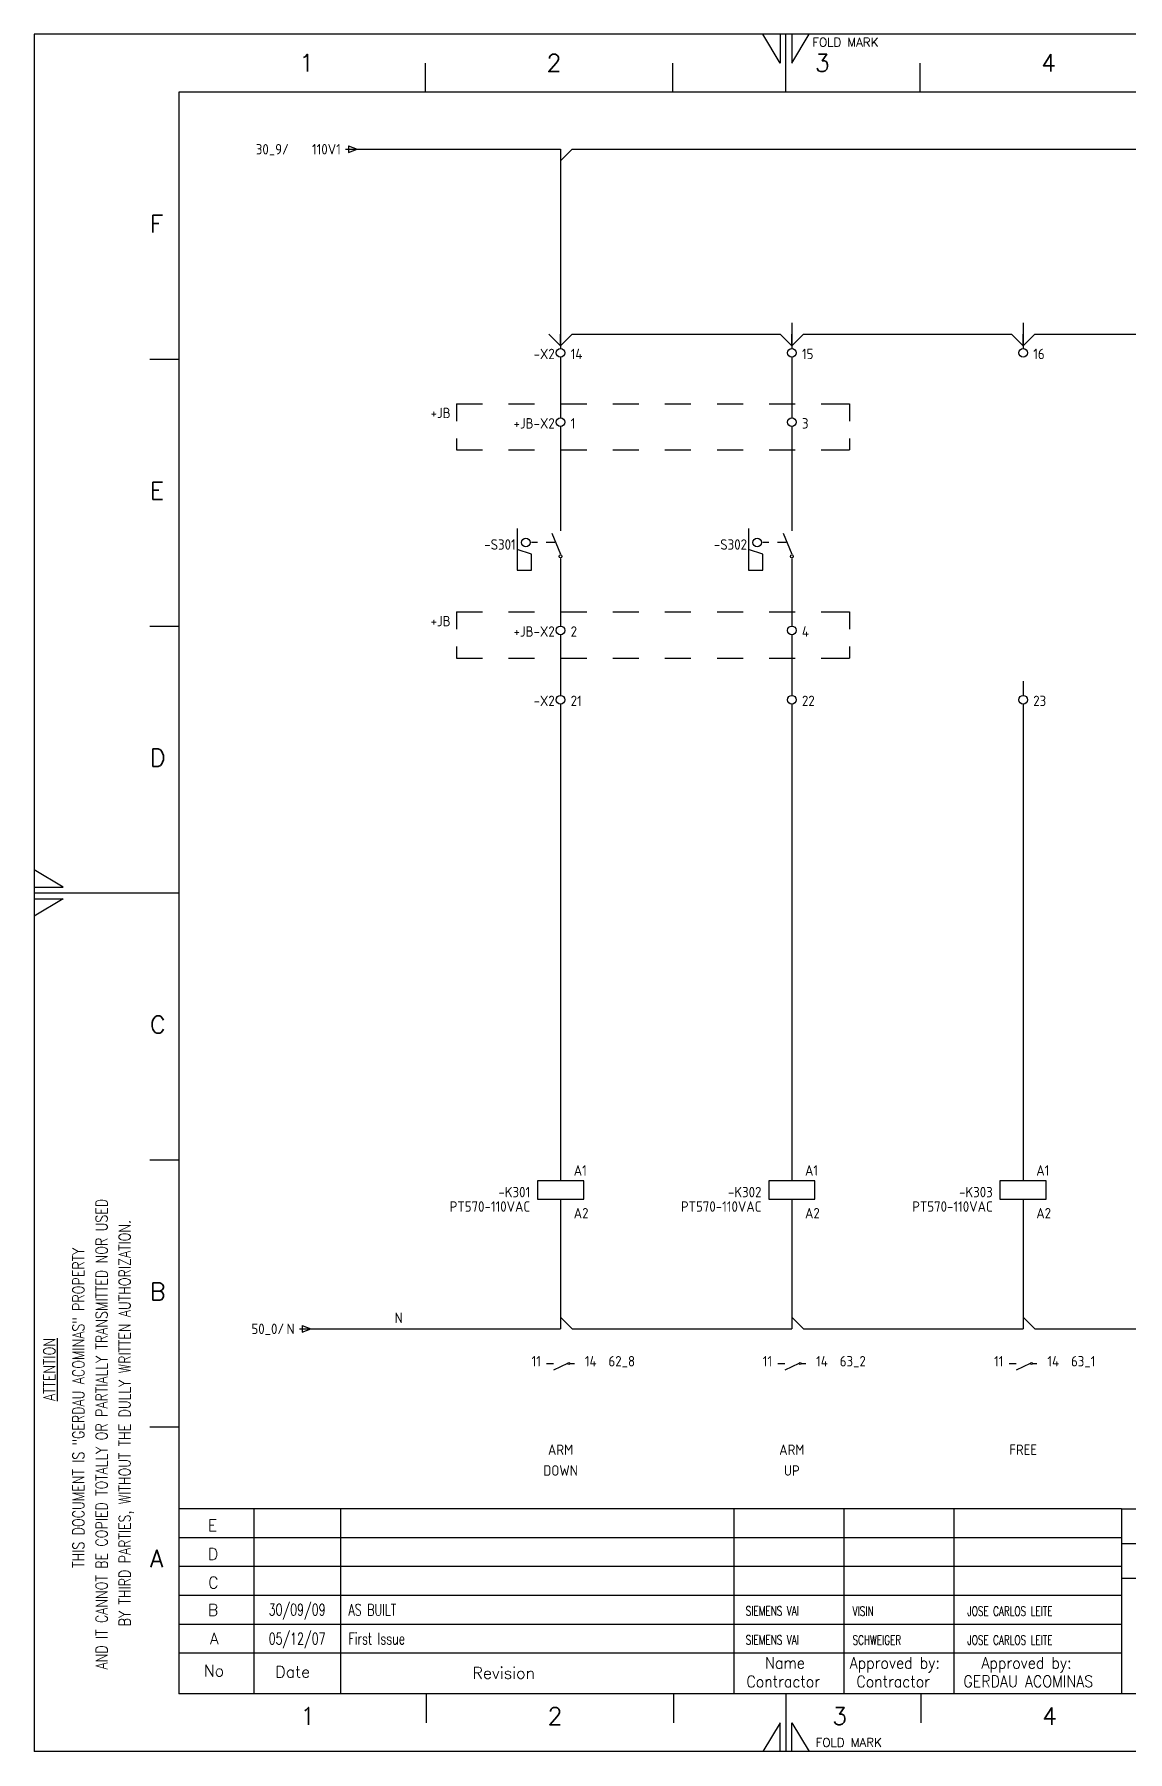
# Model space of a CAD drawing. Extents: x 520 to 940, y 6 to 303.
# Drawn here: x 520.2 to 709.3, y 6.5 to 303.5 of the extents above; entities that cross this region are included whole.
import ezdxf
from ezdxf.enums import TextEntityAlignment as Align

# ---------------------------------------------------------------- set-up
doc = ezdxf.new("R2010")
doc.units = 0
doc.header["$LTSCALE"] = 25
doc.header["$MEASUREMENT"] = 0
doc.linetypes.add('EPLANLINE7', pattern=[0])
doc.layers.get('0').update_dxf_attribs({"linetype": 'CONTINUOUS'})
for name, color, linetype in [('AUTOCONNECTING', 2, 'CONTINUOUS'), ('DESIG_', 3, 'CONTINUOUS'), ('FORM_1', 7, 'CONTINUOUS'), ('FORM_2', 4, 'CONTINUOUS'), ('FORM_3', 6, 'CONTINUOUS'), ('FORM_4', 1, 'CONTINUOUS'), ('MORSETTI', 7, 'CONTINUOUS'), ('RIF_', 7, 'CONTINUOUS'), ('SEF', 5, 'CONTINUOUS'), ('SIMBOLO', 4, 'CONTINUOUS'), ('TABELLA', 7, 'CONTINUOUS'), ('TESTI', 7, 'CONTINUOUS'), ('TESTO', 5, 'CONTINUOUS')]:
    doc.layers.add(name, color=color, linetype=linetype)
doc.styles.add('ROMANS', font='romans.shx', dxfattribs={"width": 0.7, "oblique": 10, "height": 4})
doc.styles.get("Standard").update_dxf_attribs({"font": 'isocp.shx'})

# ---------------------------------------------------------------- blocks, each defined once
blk = doc.blocks.new('Format A3')
at = {"layer": 'FORM_1'}
for p, q in [((0, 297), (0, 0)), ((420, 297), (0, 297)), ((129, 292), (126, 297)), ((129, 297), (129, 292)), ((130, 287), (130, 297)), ((131, 297), (131, 292)), ((131, 292), (134, 297)), ((67.59, 292), (67.59, 287)), ((110.37, 292), (110.37, 287)), ((153.15, 292), (153.15, 287)), ((20, 240.83), (25, 240.83)), ((20, 194.66), (25, 194.66)), ((5, 149.5), (0, 152.5)), ((0, 149.5), (5, 149.5)), ((0, 148.5), (25, 148.5)), ((0, 147.5), (5, 147.5)), ((5, 147.5), (0, 144.5)), ((20, 102.33), (25, 102.33)), ((20, 56.17), (25, 56.17)), ((37.97, 42), (37.97, 17)), ((52.97, 42), (52.97, 17)), ((120.99, 42), (120.99, 17)), ((140, 42), (140, 17)), ((159.01, 42), (159.01, 17)), ((188.01, 37), (25, 37)), ((188.01, 36), (298, 36)), ((188.01, 32), (25, 32)), ((188.01, 27), (25, 27)), ((188.01, 22), (25, 22)), ((67.78, 10), (67.78, 5)), ((110.55, 10), (110.55, 5)), ((130, 10), (130, 0)), ((153.33, 10), (153.33, 5)), ((129, 5), (126, 0)), ((129, 0), (129, 5)), ((131, 0), (131, 5)), ((131, 5), (134, 0)), ((420, 0), (0, 0))]:
    blk.add_line(p, q, dxfattribs=at)
at = {"layer": 'FORM_3'}
for p, q in [((25, 287), (25, 10)), ((410, 287), (25, 287)), ((410, 10), (25, 10))]:
    blk.add_line(p, q, dxfattribs=at)
at = {"layer": 'FORM_4'}
for p, q in [((188.01, 42), (25, 42)), ((188.01, 42), (188.01, 10)), ((188.01, 42), (410, 42)), ((188.01, 30), (298, 30)), ((188.01, 17), (25, 17)), ((37.97, 17), (37.97, 10)), ((52.97, 17), (52.97, 10)), ((120.99, 17), (120.99, 10)), ((140, 17), (140, 10)), ((159.01, 17), (159.01, 10))]:
    blk.add_line(p, q, dxfattribs=at)
at = {"layer": 'FORM_1', "style": 'ROMANS'}
for p in [(134.55, 294.88), (135.13, 0.84)]:
    blk.add_text('FOLD MARK', height=1.5, dxfattribs=at).set_placement(p)
at = {"layer": 'FORM_2', "style": 'ROMANS', "width": 0.8}
for s, p in [('AND IT CANNOT BE COPIED TOTALLY OR PARTIALLY TRANSMITTED NOR USED', (12.63, 14.2)), ('BY THIRD PARTIES, WITHOUT THE DULLY WRITTEN AUTHORIZATION.', (16.63, 21.66)), ('THIS DOCUMENT IS "GERDAU ACOMINAS" PROPERTY', (8.63, 31.78)), ('%%UATTENTION', (3.61, 60.63))]:
    blk.add_text(s, height=2, rotation=90, dxfattribs=at).set_placement(p)
at = {"layer": 'FORM_2', "style": 'ROMANS'}
for s, p in [('E', (30, 38.12)), ('D', (30, 33.18)), ('C', (30.07, 28.24)), ('B', (30.02, 23.5)), ('A', (30.36, 18.57)), ('No', (29.31, 13.01)), ('Date', (41.68, 12.8)), ('Revision', (75.79, 12.6))]:
    blk.add_text(s, height=2, dxfattribs=at).set_placement(p)
at = {"layer": 'FORM_2', "style": 'ROMANS', "width": 0.9}
for s, p in [('Name', (126.4, 14.35)), ('Approved by:', (141.02, 14.35)), ('Approved by:', (163.81, 14.35)), ('Contractor ', (123.16, 11.12)), ('Contractor ', (142.17, 11.12)), ('GERDAU ACOMINAS', (160.68, 11.14))]:
    blk.add_text(s, height=2, dxfattribs=at).set_placement(p)
at = {"layer": 'FORM_2', "style": 'ROMANS', "flags": 4}
for tag, p in [('21', (189.91, 37.18)), ('18', (189.91, 30.89))]:
    blk.add_attdef(tag, p, '', height=2, dxfattribs=at)
at = {"layer": 'FORM_2', "color": 4, "style": 'ROMANS', "width": 0.8, "flags": 4}
for tag, p in [('22', (251.5, 37)), ('19', (251.5, 30.8)), ('24', (278.73, 22.67))]:
    blk.add_attdef(tag, p, '', height=2, dxfattribs=at)
at = {"layer": 'FORM_2', "style": 'ROMANS', "flags": 4}
for tag, p, height, width in [('23', (276.41, 37.01), 2, 0.8), ('20', (276.22, 30.68), 2, 0.8), ('14', (248.25, 23), 1.5, 0.9), ('15', (264.49, 22.98), 1.5, 0.8), ('16', (248.25, 13), 1.5, 0.9), ('17', (264.49, 12.98), 1.5, 0.8)]:
    blk.add_attdef(tag, p, '', height=height, dxfattribs=dict(at, width=width))
at = {"layer": 'FORM_4', "style": 'ROMANS'}
for s, p in [('1', (45.81, 290.56)), ('2', (88.59, 290.56)), ('3', (135, 290.56)), ('4', (174.14, 290.56)), ('F', (20.01, 262.73)), ('E', (20.01, 216.57)), ('D', (20.01, 170.4)), ('C', (20.01, 124.24)), ('B', (20.01, 78.07)), ('A', (20.01, 31.9)), ('1', (45.99, 4.65)), ('2', (88.77, 4.65)), ('3', (137.98, 4.65)), ('4', (174.32, 4.65))]:
    blk.add_text(s, height=3, dxfattribs=at).set_placement(p)
at = {"layer": 'FORM_4', "color": 1, "style": 'ROMANS', "oblique": 10, "width": 0.8, "flags": 4}
for tag, p in [('11', (300.77, 34.39)), ('12', (300.77, 29.5)), ('13', (300.77, 24.62))]:
    blk.add_attdef(tag, p, '', height=2.5, dxfattribs=at)
at = {"layer": 'FORM_4', "color": 1, "style": 'ROMANS', "flags": 2}
blk.add_attdef('25', (279.66, 12.25), '', height=5, dxfattribs=at)
at = {"layer": 'FORM_4', "style": 'ROMANS', "width": 1.25, "flags": 4}
for tag, p in [('1', (303.88, 13.92)), ('3', (312.28, 13.92)), ('5', (324.88, 13.92)), ('7', (346.28, 13.92)), ('10', (395.28, 13.92))]:
    blk.add_attdef(tag, p, '', height=3.5, dxfattribs=at)
for tag, p in [('2', (310.18, 13.92)), ('4', (322.78, 13.92)), ('6', (339.78, 13.92)), ('9', (387.98, 13.92))]:
    blk.add_attdef(tag, text='', height=3.5, dxfattribs=at).set_placement(p, align=Align.CENTER)
at = {"layer": 'FORM_4', "color": 1, "style": 'ROMANS', "width": 1.25, "flags": 4}
blk.add_attdef('8', (368.28, 13.92), '', height=3.5, dxfattribs=at)
blk = doc.blocks.new('SO284')
at = {"layer": 'TESTI', "color": 2, "linetype": 'EPLANLINE7'}
for p, q in [((-1.175, 0), (0.675, 0)), ((-0.675, 0.575), (0.8, 0)), ((-0.675, 0.575), (-0.675, -0.575)), ((-0.675, -0.575), (0.8, 0))]:
    blk.add_line(p, q, dxfattribs=at)
blk = doc.blocks.new('SO269')
at = {"layer": 'TESTI', "color": 2, "linetype": 'EPLANLINE7'}
for p, q in [((-2, 0), (0, 0)), ((0, 0), (0, -2)), ((0, -2), (2, 0))]:
    blk.add_line(p, q, dxfattribs=at)
blk = doc.blocks.new('SO278')
at = {"layer": 'TESTI', "color": 2, "linetype": 'EPLANLINE7'}
for p in [(-2, 0), (0, 2), (2, 0)]:
    blk.add_line(p, (0, -2), dxfattribs=at)
blk = doc.blocks.new('30_0_IEC_WUPI')
at = {"layer": 'SIMBOLO', "color": 3, "linetype": 'EPLANLINE7'}
blk.add_line((0, 4), (0, 1.6), dxfattribs=at)
blk.add_circle((0, 0.8), 0.75, dxfattribs=at)
blk = doc.blocks.new('39_0_IEC_WUPI')
at = {"layer": 'TESTI', "color": 3, "linetype": 'EPLANLINE7'}
for p, q in [((0, 4), (0, 2)), ((-7.5, 2.4), (-7.5, -4.8)), ((-4, 0), (-5, 0)), ((-1, 0), (-2.5, 0)), ((-1.5, 1.6), (0, -2)), ((-5, -2), (-7.5, -1.2)), ((-5, -4.8), (-5, -2)), ((0, -2.8), (0, -4)), ((-7.5, -4.8), (-5, -4.8))]:
    blk.add_line(p, q, dxfattribs=at)
for centre, radius in [((-6, 0), 0.75), ((0, -2.4), 0.25)]:
    blk.add_circle(centre, radius, dxfattribs=at)
blk = doc.blocks.new('20_0_IEC_WUPI')
at = {"layer": 'TESTI', "color": 3, "linetype": 'EPLANLINE7'}
for p, q in [((0, 4), (0, 1.6)), ((0, 1.6), (-4, 1.6)), ((-4, 1.6), (-4, -1.6)), ((4, 1.6), (0, 1.6)), ((4, -1.6), (4, 1.6)), ((-4, -1.6), (4, -1.6)), ((0, -1.6), (0, -4))]:
    blk.add_line(p, q, dxfattribs=at)
blk = doc.blocks.new('SO264')
at = {"layer": 'TESTI', "color": 2, "linetype": 'EPLANLINE7'}
for p, q in [((-2, 0), (0, 0)), ((0, 2), (0, 0)), ((0, 2), (2, 0))]:
    blk.add_line(p, q, dxfattribs=at)

msp = doc.modelspace()

# ---------------------------------------------------------------- linework, layer by layer
at = {"layer": 'AUTOCONNECTING', "color": 2, "linetype": 'EPLANLINE7'}
for p, q in [((575.18, 283.58), (609.18, 283.58)), ((613.18, 283.58), (911.18, 283.58)), ((611.18, 281.58), (611.18, 253.58)), ((611.18, 249.58), (611.18, 251.58)), ((613.18, 251.58), (649.18, 251.58)), ((651.18, 249.58), (651.18, 251.58)), ((653.18, 251.58), (689.18, 251.58)), ((691.18, 249.58), (691.18, 251.58)), ((693.18, 251.58), (733.18, 251.58)), ((611.18, 247.58), (611.18, 239.58)), ((651.18, 247.58), (651.18, 239.58)), ((611.18, 235.58), (611.18, 219.58)), ((651.18, 235.58), (651.18, 219.58)), ((611.18, 211.58), (611.18, 203.58)), ((651.18, 211.58), (651.18, 203.58)), ((611.18, 199.58), (611.18, 191.58)), ((651.18, 199.58), (651.18, 191.58)), ((611.18, 187.58), (611.18, 107.58)), ((651.18, 187.58), (651.18, 107.58)), ((691.18, 187.58), (691.18, 107.58)), ((611.18, 99.58), (611.18, 81.58)), ((651.18, 99.58), (651.18, 81.58)), ((691.18, 99.58), (691.18, 81.58)), ((567.18, 79.58), (609.18, 79.58)), ((613.18, 79.58), (649.18, 79.58)), ((653.18, 79.58), (689.18, 79.58)), ((693.18, 79.58), (733.18, 79.58))]:
    msp.add_line(p, q, dxfattribs=at)
at = {"layer": 'SIMBOLO', "color": 1, "linetype": 'EPLANLINE7'}
for p, q in [((593.18, 239.58), (593.18, 236.56)), ((593.18, 239.58), (597.68, 239.58)), ((602.18, 239.58), (606.68, 239.58)), ((611.21, 239.58), (615.71, 239.58)), ((620.21, 239.58), (624.73, 239.58)), ((629.23, 239.58), (633.73, 239.58)), ((638.26, 239.58), (642.76, 239.58)), ((647.26, 239.58), (651.78, 239.58)), ((656.28, 239.58), (660.78, 239.58)), ((660.51, 239.58), (661.18, 239.58)), ((661.18, 239.58), (661.18, 236.56)), ((593.18, 233.56), (593.18, 231.58)), ((593.18, 231.86), (593.18, 231.58)), ((661.18, 233.56), (661.18, 231.58)), ((661.18, 231.86), (661.18, 231.58)), ((593.18, 231.58), (597.68, 231.58)), ((602.18, 231.58), (606.68, 231.58)), ((611.21, 231.58), (615.71, 231.58)), ((620.21, 231.58), (624.73, 231.58)), ((629.23, 231.58), (633.73, 231.58)), ((638.26, 231.58), (642.76, 231.58)), ((647.26, 231.58), (651.78, 231.58)), ((656.28, 231.58), (660.78, 231.58)), ((660.51, 231.58), (661.18, 231.58))]:
    msp.add_line(p, q, dxfattribs=at)
at = {"layer": 'TABELLA', "color": 1, "linetype": 'EPLANLINE7'}
for p, q in [((608.78, 73.58), (609.98, 73.58)), ((612.38, 73.58), (609.98, 72.46)), ((612.86, 73.58), (613.58, 73.58)), ((648.78, 73.58), (649.98, 73.58)), ((652.38, 73.58), (649.98, 72.46)), ((652.86, 73.58), (653.58, 73.58)), ((688.78, 73.58), (689.98, 73.58)), ((692.38, 73.58), (689.98, 72.46)), ((692.86, 73.58), (693.58, 73.58))]:
    msp.add_line(p, q, dxfattribs=at)
for centre in [(612.63, 73.58), (652.63, 73.58), (692.63, 73.58)]:
    msp.add_circle(centre, 0.175, dxfattribs=at)
at = {"layer": 'TESTI', "color": 1, "linetype": 'EPLANLINE7'}
for p, q in [((593.18, 203.58), (593.18, 200.56)), ((593.18, 203.58), (597.68, 203.58)), ((602.18, 203.58), (606.68, 203.58)), ((611.21, 203.58), (615.71, 203.58)), ((620.21, 203.58), (624.73, 203.58)), ((629.23, 203.58), (633.73, 203.58)), ((638.26, 203.58), (642.76, 203.58)), ((647.26, 203.58), (651.78, 203.58)), ((656.28, 203.58), (660.78, 203.58)), ((660.51, 203.58), (661.18, 203.58)), ((661.18, 203.58), (661.18, 200.56)), ((593.18, 197.56), (593.18, 195.58)), ((661.18, 197.56), (661.18, 195.58)), ((593.18, 195.86), (593.18, 195.58)), ((593.18, 195.58), (597.68, 195.58)), ((602.18, 195.58), (606.68, 195.58)), ((611.21, 195.58), (615.71, 195.58)), ((620.21, 195.58), (624.73, 195.58)), ((629.23, 195.58), (633.73, 195.58)), ((638.26, 195.58), (642.76, 195.58)), ((647.26, 195.58), (651.78, 195.58)), ((656.28, 195.58), (660.78, 195.58)), ((660.51, 195.58), (661.18, 195.58)), ((661.18, 195.86), (661.18, 195.58))]:
    msp.add_line(p, q, dxfattribs=at)

# ---------------------------------------------------------------- block references
msp.add_blockref('Format A3', (520.17, 6.46))
at = {"layer": 'SIMBOLO'}
for name, p in [('SO284', (575.18, 283.58)), ('SO269', (611.18, 283.58)), ('SO278', (611.18, 251.58)), ('SO278', (651.18, 251.58)), ('SO278', (691.18, 251.58)), ('SO264', (611.18, 79.58)), ('SO264', (651.18, 79.58)), ('SO264', (691.18, 79.58)), ('SO284', (567.18, 79.58))]:
    msp.add_blockref(name, p, dxfattribs=at)
ref = msp.add_blockref('30_0_IEC_WUPI', (611.18, 247.58), dxfattribs=at)
ref.add_attrib('DESIGN._1', '-X2', dxfattribs={"layer": 'MORSETTI', "color": 2, "height": 1.8, "width": 1.000667, "flags": 2}).set_placement((610.18, 247.28), align=Align.RIGHT)
ref.add_attrib('DESIGN._2', '14', (612.93, 247.28), dxfattribs={"layer": 'MORSETTI', "color": 2, "height": 1.8, "width": 1.000667, "flags": 2})
ref = msp.add_blockref('30_0_IEC_WUPI', (651.18, 247.58), dxfattribs=at)
ref.add_attrib('DESIGN._1', '15', (652.93, 247.28), dxfattribs={"layer": 'MORSETTI', "color": 2, "height": 1.8, "width": 1.000667, "flags": 2})
ref = msp.add_blockref('30_0_IEC_WUPI', (691.18, 247.58), dxfattribs=at)
ref.add_attrib('DESIGN._1', '16', (692.93, 247.28), dxfattribs={"layer": 'MORSETTI', "color": 2, "height": 1.8, "width": 1.000667, "flags": 2})
ref = msp.add_blockref('30_0_IEC_WUPI', (611.18, 235.58), dxfattribs=at)
ref.add_attrib('DESIGN._1', '+JB-X2', dxfattribs={"layer": 'MORSETTI', "color": 2, "height": 1.8, "width": 1.000667, "flags": 2}).set_placement((610.18, 235.28), align=Align.RIGHT)
ref.add_attrib('DESIGN._2', '1', (612.93, 235.28), dxfattribs={"layer": 'MORSETTI', "color": 2, "height": 1.8, "width": 1.000667, "flags": 2})
ref = msp.add_blockref('30_0_IEC_WUPI', (651.18, 235.58), dxfattribs=at)
ref.add_attrib('DESIGN._1', '3', (652.93, 235.28), dxfattribs={"layer": 'MORSETTI', "color": 2, "height": 1.8, "width": 1.000667, "flags": 2})
ref = msp.add_blockref('39_0_IEC_WUPI', (611.18, 215.58), dxfattribs=at)
ref.add_attrib('SEF_1', '-S301', dxfattribs={"layer": 'SEF', "color": 2, "height": 1.8, "width": 1.000667, "flags": 2}).set_placement((603.43, 214.33), align=Align.RIGHT)
ref = msp.add_blockref('39_0_IEC_WUPI', (651.18, 215.58), dxfattribs=at)
ref.add_attrib('SEF_1', '-S302', dxfattribs={"layer": 'SEF', "color": 2, "height": 1.8, "width": 1.000667, "flags": 2}).set_placement((643.43, 214.33), align=Align.RIGHT)
ref = msp.add_blockref('30_0_IEC_WUPI', (611.18, 199.58), dxfattribs=at)
ref.add_attrib('DESIGN._1', '+JB-X2', dxfattribs={"layer": 'MORSETTI', "color": 2, "height": 1.8, "width": 1.000667, "flags": 2}).set_placement((610.18, 199.28), align=Align.RIGHT)
ref.add_attrib('DESIGN._2', '2', (612.93, 199.28), dxfattribs={"layer": 'MORSETTI', "color": 2, "height": 1.8, "width": 1.000667, "flags": 2})
ref = msp.add_blockref('30_0_IEC_WUPI', (651.18, 199.58), dxfattribs=at)
ref.add_attrib('DESIGN._1', '4', (652.93, 199.28), dxfattribs={"layer": 'MORSETTI', "color": 2, "height": 1.8, "width": 1.000667, "flags": 2})
ref = msp.add_blockref('30_0_IEC_WUPI', (611.18, 187.58), dxfattribs=at)
ref.add_attrib('DESIGN._1', '-X2', dxfattribs={"layer": 'MORSETTI', "color": 2, "height": 1.8, "width": 1.000667, "flags": 2}).set_placement((610.18, 187.28), align=Align.RIGHT)
ref.add_attrib('DESIGN._2', '21', (612.93, 187.28), dxfattribs={"layer": 'MORSETTI', "color": 2, "height": 1.8, "width": 1.000667, "flags": 2})
ref = msp.add_blockref('30_0_IEC_WUPI', (651.18, 187.58), dxfattribs=at)
ref.add_attrib('DESIGN._1', '22', (652.93, 187.28), dxfattribs={"layer": 'MORSETTI', "color": 2, "height": 1.8, "width": 1.000667, "flags": 2})
ref = msp.add_blockref('30_0_IEC_WUPI', (691.18, 187.58), dxfattribs=at)
ref.add_attrib('DESIGN._1', '23', (692.93, 187.28), dxfattribs={"layer": 'MORSETTI', "color": 2, "height": 1.8, "width": 1.000667, "flags": 2})
ref = msp.add_blockref('20_0_IEC_WUPI', (611.18, 103.58), dxfattribs=at)
ref.add_attrib('SEF_1', '-K301', dxfattribs={"layer": 'SEF', "color": 2, "height": 1.8, "width": 1.000667, "flags": 2}).set_placement((605.93, 102.33), align=Align.RIGHT)
ref.add_attrib('DESIGN._1', 'A1', (613.46, 106.08), dxfattribs={"layer": 'DESIG_', "color": 2, "height": 1.8, "width": 1.000667, "flags": 2})
ref.add_attrib('DESIGN._2', 'A2', (613.46, 98.68), dxfattribs={"layer": 'DESIG_', "color": 2, "height": 1.8, "width": 1.000667, "flags": 2})
ref = msp.add_blockref('20_0_IEC_WUPI', (651.18, 103.58), dxfattribs=at)
ref.add_attrib('SEF_1', '-K302', dxfattribs={"layer": 'SEF', "color": 2, "height": 1.8, "width": 1.000667, "flags": 2}).set_placement((645.93, 102.33), align=Align.RIGHT)
ref.add_attrib('DESIGN._1', 'A1', (653.46, 106.08), dxfattribs={"layer": 'DESIG_', "color": 2, "height": 1.8, "width": 1.000667, "flags": 2})
ref.add_attrib('DESIGN._2', 'A2', (653.46, 98.68), dxfattribs={"layer": 'DESIG_', "color": 2, "height": 1.8, "width": 1.000667, "flags": 2})
ref = msp.add_blockref('20_0_IEC_WUPI', (691.18, 103.58), dxfattribs=at)
ref.add_attrib('SEF_1', '-K303', dxfattribs={"layer": 'SEF', "color": 2, "height": 1.8, "width": 1.000667, "flags": 2}).set_placement((685.93, 102.33), align=Align.RIGHT)
ref.add_attrib('DESIGN._1', 'A1', (693.46, 106.08), dxfattribs={"layer": 'DESIG_', "color": 2, "height": 1.8, "width": 1.000667, "flags": 2})
ref.add_attrib('DESIGN._2', 'A2', (693.46, 98.68), dxfattribs={"layer": 'DESIG_', "color": 2, "height": 1.8, "width": 1.000667, "flags": 2})

# ---------------------------------------------------------------- texts
at = {"layer": 'FORM_2', "style": 'ROMANS', "width": 0.7}
for s, p in [('30/09/09', (565.62, 30.86)), ('05/12/07', (565.62, 25.86))]:
    msp.add_text(s, height=2, dxfattribs=at).set_placement(p, align=Align.MIDDLE)
for s, height, p in [('AS BUILT', 2, (574.5, 29.99)), ('SIEMENS VAI', 1.6, (643.21, 29.99)), ('VISIN', 1.6, (661.69, 29.95)), ('JOSE CARLOS LEITE', 1.6, (681.53, 29.95)), ('First Issue', 2, (574.5, 24.99)), ('SIEMENS VAI', 1.6, (643.21, 24.99)), ('SCHWEIGER', 1.6, (661.69, 24.95)), ('JOSE CARLOS LEITE', 1.6, (681.53, 24.95))]:
    msp.add_text(s, height=height, dxfattribs=at).set_placement(p)
at = {"layer": 'RIF_', "color": 2, "width": 1.000667}
for s, p in [('30_9/', (564.18, 282.68)), ('50_0/', (563.38, 78.68))]:
    msp.add_text(s, height=1.8, dxfattribs=at).set_placement(p, align=Align.RIGHT)
at = {"layer": 'TABELLA', "color": 2, "width": 1.000667}
for p in [(607.78, 73.08), (647.78, 73.08), (687.78, 73.08)]:
    msp.add_text('11', height=1.8, dxfattribs=at).set_placement(p, align=Align.RIGHT)
for s, p in [('14  62_8', (615.38, 73.08)), ('14  63_2', (655.38, 73.08)), ('14  63_1', (695.38, 73.08))]:
    msp.add_text(s, height=1.8, dxfattribs=at).set_placement(p)
at = {"layer": 'TESTI', "color": 2, "width": 1.000667}
for s, p in [('+JB', (592.18, 237.08)), ('+JB', (592.18, 201.08)), ('PT570-110VAC', (605.93, 99.83)), ('PT570-110VAC', (645.93, 99.83)), ('PT570-110VAC', (685.93, 99.83))]:
    msp.add_text(s, height=1.8, dxfattribs=at).set_placement(p, align=Align.RIGHT)
at = {"layer": 'TESTO', "color": 2, "width": 1.000667}
for s, p in [('110V1', (573.18, 282.68)), ('N', (565.18, 78.68))]:
    msp.add_text(s, height=1.8, dxfattribs=at).set_placement(p, align=Align.RIGHT)
for s, p in [('N', (583.18, 80.58)), ('ARM', (611.18, 57.78)), ('ARM', (651.18, 57.78)), ('FREE', (691.18, 57.78)), ('DOWN', (611.18, 54.18)), ('UP', (651.18, 54.18))]:
    msp.add_text(s, height=1.8, dxfattribs=at).set_placement(p, align=Align.CENTER)

doc.saveas('drawing.dxf')
